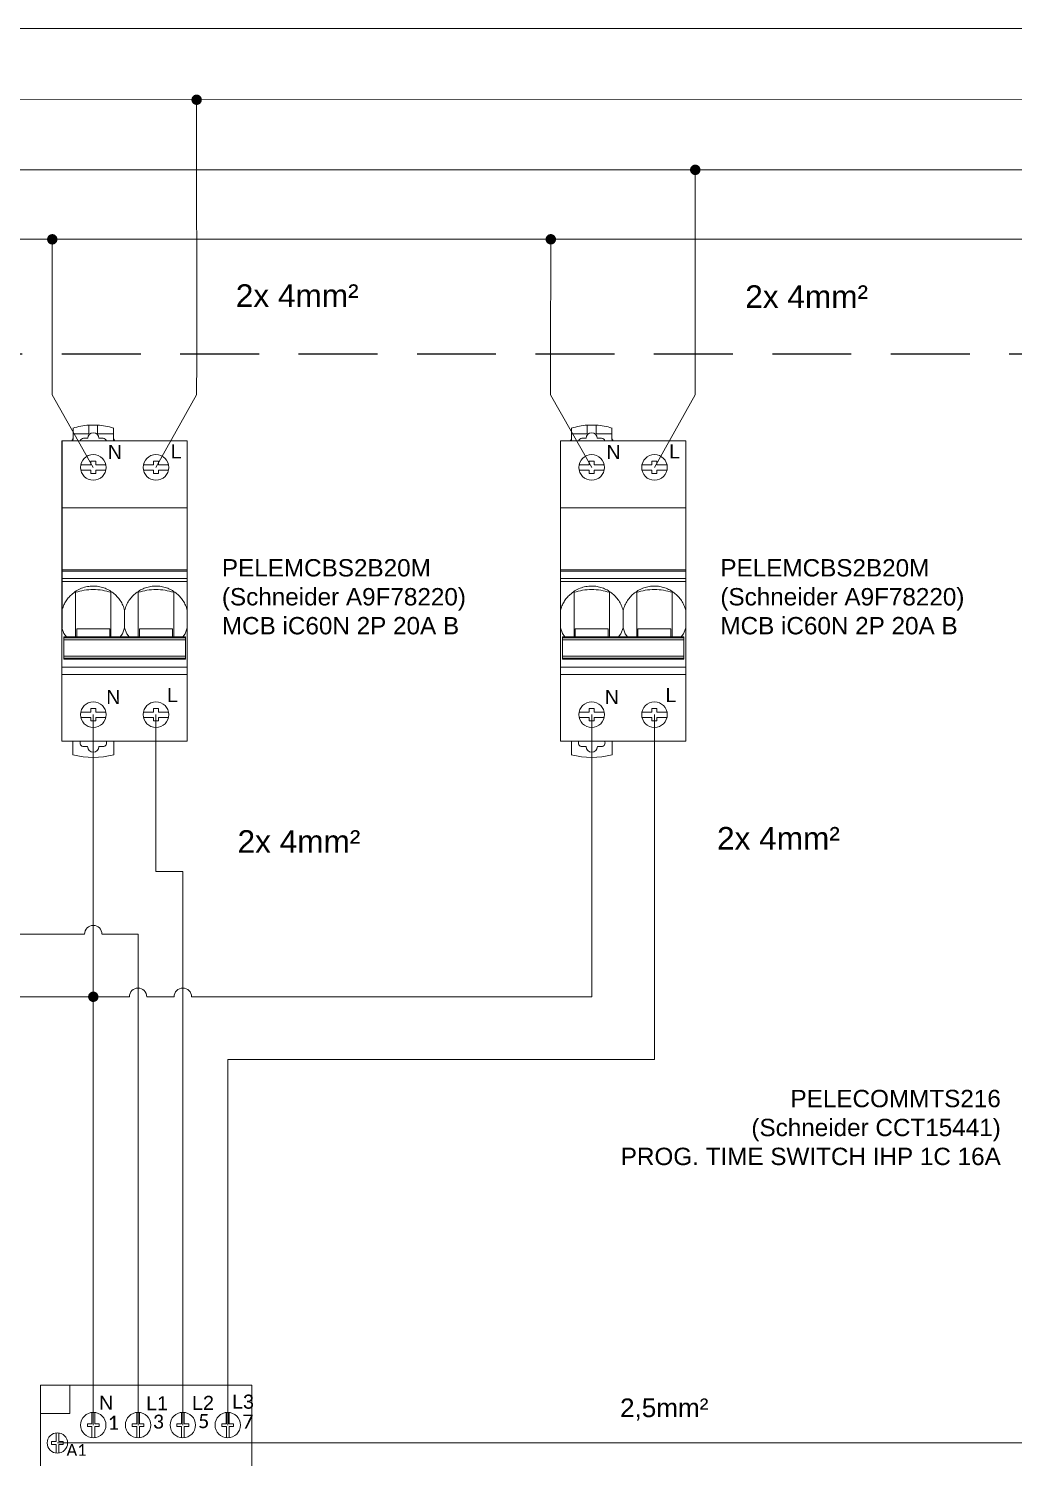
# Model space of a CAD drawing. Header units: millimetres. Extents: x 2593 to 3010, y 1326 to 1702.
# Drawn here: x 2680.8 to 2760, y 1584.6 to 1699.6 of the extents above; entities that cross this region are included whole.
import ezdxf

# ---------------------------------------------------------------- set-up
doc = ezdxf.new("R2010")
doc.units = ezdxf.units.MM
doc.linetypes.add('HIDDEN', pattern=[9.525, 6.35, -3.175])
for name, color, linetype, lineweight in [('01_Puissance', 250, 'Continuous', 20), ('02_Commande', 250, 'Continuous', 18), ('03_Symbole', 250, 'Continuous', 15), ('trait fin', 253, 'HIDDEN', 18)]:
    doc.layers.add(name, color=color, linetype=linetype, lineweight=lineweight)
doc.layers.add('04_Texte', color=7, linetype='Continuous')
doc.styles.get("Standard").update_dxf_attribs({"font": 'arial.ttf'})
doc.styles.add('WMF-Calibri1', font='calibri.ttf')

msp = doc.modelspace()

# ---------------------------------------------------------------- linework, layer by layer
at = {"color": 7, "linetype": 'Continuous'}
for p, q in [((2696.74, 1587.35), (2696.74, 1588.26)), ((2696.96, 1587.35), (2696.96, 1588.26))]:
    msp.add_line(p, q, dxfattribs=at)
at = {"layer": '01_Puissance'}
for p, q in [((2624.08, 1699.6), (2919.35, 1699.6)), ((2624.08, 1693.91), (2919.35, 1693.82)), ((2694.36, 1672.88), (2694.35, 1693.87)), ((2624.08, 1688.23), (2919.35, 1688.23)), ((2734.45, 1672.88), (2734.45, 1688.23)), ((2624.08, 1682.64), (2919.35, 1682.64)), ((2682.74, 1682.64), (2682.73, 1672.78)), ((2722.83, 1682.64), (2722.82, 1672.78)), ((2682.73, 1672.78), (2682.73, 1670.13)), ((2694.36, 1672.88), (2694.35, 1670.13)), ((2722.82, 1672.78), (2722.82, 1670.13)), ((2734.45, 1672.88), (2734.44, 1670.13)), ((2682.73, 1670.13), (2686.04, 1664.29)), ((2694.35, 1670.13), (2691.08, 1664.29)), ((2722.82, 1670.13), (2726.13, 1664.29)), ((2734.44, 1670.13), (2731.17, 1664.29)), ((2686.04, 1644.4), (2686.04, 1621.7)), ((2691.08, 1631.78), (2691.08, 1644.4)), ((2726.12, 1644.4), (2726.12, 1621.7)), ((2731.17, 1616.65), (2731.17, 1644.4)), ((2691.08, 1631.78), (2691.08, 1632.97)), ((2693.24, 1631.78), (2691.08, 1631.78)), ((2693.24, 1587.24), (2693.24, 1631.78)), ((2650.99, 1626.74), (2685.34, 1626.74)), ((2686.74, 1626.74), (2689.64, 1626.74)), ((2689.64, 1626.74), (2689.64, 1587.24)), ((2645.95, 1621.7), (2684.23, 1621.7)), ((2686.04, 1621.7), (2684.23, 1621.7)), ((2686.04, 1621.7), (2686.04, 1587.24)), ((2688.94, 1621.7), (2686.04, 1621.7)), ((2692.55, 1621.7), (2690.34, 1621.7)), ((2726.12, 1621.7), (2693.94, 1621.7)), ((2696.85, 1587.24), (2696.85, 1616.65)), ((2696.85, 1616.65), (2731.17, 1616.65))]:
    msp.add_line(p, q, dxfattribs=at)
at = {"layer": '01_Puissance', "const_width": 0.419}
for points in [[(2694.14, 1693.87, 1), (2694.56, 1693.87, 1)], [(2734.24, 1688.23, 1), (2734.66, 1688.23, 1)], [(2682.53, 1682.64, 1), (2682.95, 1682.64, 1)], [(2722.62, 1682.64, 1), (2723.04, 1682.64, 1)], [(2685.83, 1621.7, 1), (2686.25, 1621.7, 1)]]:
    msp.add_lwpolyline(points, format="xyb", close=True, dxfattribs=at)
at = {"layer": '01_Puissance'}
for centre, start, end in [((2686.04, 1626.74), 0.0052, 179.9948), ((2689.64, 1621.7), 0, 180), ((2693.24, 1621.7), 0, 180)]:
    msp.add_arc(centre, 0.698, start, end, dxfattribs=at)
at = {"layer": '02_Commande'}
msp.add_line((2683.15, 1585.8), (2765.73, 1585.8), dxfattribs=at)
at = {"layer": '03_Symbole', "color": 7, "linetype": 'Continuous'}
for p, q in [((2684.41, 1666.99), (2684.41, 1667.46)), ((2684.41, 1666.58), (2684.41, 1666.99)), ((2685.68, 1666.99), (2684.41, 1666.99)), ((2685.68, 1667.69), (2685.68, 1666.99)), ((2686.39, 1666.99), (2686.39, 1667.69)), ((2687.66, 1666.99), (2686.39, 1666.99)), ((2687.66, 1667.46), (2687.66, 1666.99)), ((2687.66, 1666.99), (2687.66, 1666.58)), ((2724.5, 1666.99), (2724.5, 1667.46)), ((2724.5, 1666.58), (2724.5, 1666.99)), ((2725.77, 1666.99), (2724.5, 1666.99)), ((2725.77, 1667.69), (2725.77, 1666.99)), ((2726.48, 1666.99), (2726.48, 1667.69)), ((2727.75, 1666.99), (2726.48, 1666.99)), ((2727.75, 1667.46), (2727.75, 1666.99)), ((2727.75, 1666.99), (2727.75, 1666.58)), ((2683.52, 1642.26), (2683.52, 1666.42)), ((2693.6, 1666.42), (2683.52, 1666.42)), ((2685.6, 1666.64), (2685.26, 1666.64)), ((2686.82, 1666.64), (2686.48, 1666.64)), ((2693.6, 1642.26), (2693.6, 1666.42)), ((2723.6, 1642.26), (2723.6, 1666.42)), ((2733.69, 1666.42), (2723.6, 1666.42)), ((2725.68, 1666.64), (2725.34, 1666.64)), ((2726.91, 1666.64), (2726.57, 1666.64)), ((2733.69, 1642.26), (2733.69, 1666.42)), ((2685.84, 1664.5), (2685.84, 1664.79)), ((2685.84, 1664.79), (2686.24, 1664.79)), ((2686.24, 1664.79), (2686.24, 1664.5)), ((2690.88, 1664.5), (2690.88, 1664.79)), ((2690.88, 1664.79), (2691.28, 1664.79)), ((2691.28, 1664.79), (2691.28, 1664.5)), ((2725.93, 1664.5), (2725.93, 1664.79)), ((2725.93, 1664.79), (2726.32, 1664.79)), ((2726.32, 1664.79), (2726.32, 1664.5)), ((2730.97, 1664.5), (2730.97, 1664.79)), ((2730.97, 1664.79), (2731.37, 1664.79)), ((2731.37, 1664.79), (2731.37, 1664.5)), ((2685.84, 1664.5), (2685.04, 1664.5)), ((2685.84, 1664.07), (2685.04, 1664.07)), ((2685.84, 1663.79), (2685.84, 1664.07)), ((2686.24, 1663.79), (2685.84, 1663.79)), ((2686.24, 1664.5), (2687.04, 1664.5)), ((2686.24, 1664.07), (2686.24, 1663.79)), ((2686.24, 1664.07), (2687.04, 1664.07)), ((2690.88, 1664.5), (2690.08, 1664.5)), ((2690.88, 1664.07), (2690.08, 1664.07)), ((2690.88, 1663.79), (2690.88, 1664.07)), ((2691.28, 1663.79), (2690.88, 1663.79)), ((2691.28, 1664.5), (2692.08, 1664.5)), ((2691.28, 1664.07), (2691.28, 1663.79)), ((2691.28, 1664.07), (2692.08, 1664.07)), ((2725.93, 1664.5), (2725.12, 1664.5)), ((2725.93, 1664.07), (2725.12, 1664.07)), ((2725.93, 1663.79), (2725.93, 1664.07)), ((2726.32, 1663.79), (2725.93, 1663.79)), ((2726.32, 1664.5), (2727.13, 1664.5)), ((2726.32, 1664.07), (2726.32, 1663.79)), ((2726.32, 1664.07), (2727.13, 1664.07)), ((2730.97, 1664.5), (2730.16, 1664.5)), ((2730.97, 1664.07), (2730.16, 1664.07)), ((2730.97, 1663.79), (2730.97, 1664.07)), ((2731.37, 1663.79), (2730.97, 1663.79)), ((2731.37, 1664.5), (2732.17, 1664.5)), ((2731.37, 1664.07), (2731.37, 1663.79)), ((2731.37, 1664.07), (2732.17, 1664.07)), ((2693.6, 1661.04), (2683.52, 1661.04)), ((2733.69, 1661.04), (2723.6, 1661.04)), ((2693.6, 1656.05), (2683.52, 1656.05)), ((2683.52, 1655.93), (2693.6, 1655.93)), ((2733.69, 1656.05), (2723.6, 1656.05)), ((2723.6, 1655.93), (2733.69, 1655.93)), ((2683.52, 1655.34), (2693.6, 1655.34)), ((2693.6, 1655.11), (2683.52, 1655.11)), ((2723.6, 1655.34), (2733.69, 1655.34)), ((2733.69, 1655.11), (2723.6, 1655.11)), ((2684.61, 1650.66), (2684.61, 1654.24)), ((2687.46, 1650.66), (2687.46, 1654.24)), ((2689.66, 1650.66), (2689.66, 1654.24)), ((2692.51, 1650.66), (2692.51, 1654.24)), ((2724.7, 1650.66), (2724.7, 1654.24)), ((2727.55, 1650.66), (2727.55, 1654.24)), ((2729.74, 1650.66), (2729.74, 1654.24)), ((2732.59, 1650.66), (2732.59, 1654.24)), ((2688.56, 1651.37), (2688.56, 1652.79)), ((2728.65, 1651.37), (2728.65, 1652.79)), ((2684.71, 1650.66), (2684.71, 1651.29)), ((2684.71, 1651.29), (2687.36, 1651.29)), ((2687.36, 1651.29), (2687.36, 1650.66)), ((2689.76, 1651.29), (2692.41, 1651.29)), ((2689.76, 1650.66), (2689.76, 1651.29)), ((2692.41, 1651.29), (2692.41, 1650.66)), ((2724.8, 1650.66), (2724.8, 1651.29)), ((2724.8, 1651.29), (2727.45, 1651.29)), ((2727.45, 1651.29), (2727.45, 1650.66)), ((2729.84, 1651.29), (2732.49, 1651.29)), ((2729.84, 1650.66), (2729.84, 1651.29)), ((2732.49, 1651.29), (2732.49, 1650.66)), ((2683.67, 1648.87), (2683.67, 1650.66)), ((2683.67, 1650.66), (2693.45, 1650.66)), ((2693.45, 1650.58), (2683.67, 1650.58)), ((2693.45, 1650.42), (2683.67, 1650.42)), ((2693.45, 1650.66), (2693.45, 1648.87)), ((2723.76, 1648.87), (2723.76, 1650.66)), ((2723.76, 1650.66), (2733.53, 1650.66)), ((2733.53, 1650.58), (2723.76, 1650.58)), ((2733.53, 1650.42), (2723.76, 1650.42)), ((2733.53, 1650.66), (2733.53, 1648.87)), ((2693.45, 1649.11), (2683.67, 1649.11)), ((2683.67, 1648.93), (2693.45, 1648.93)), ((2683.67, 1648.87), (2693.45, 1648.87)), ((2733.53, 1649.11), (2723.76, 1649.11)), ((2723.76, 1648.93), (2733.53, 1648.93)), ((2723.76, 1648.87), (2733.53, 1648.87)), ((2683.52, 1648.21), (2693.6, 1648.21)), ((2693.6, 1647.64), (2683.52, 1647.64)), ((2723.6, 1648.21), (2733.69, 1648.21)), ((2733.69, 1647.64), (2723.6, 1647.64)), ((2685.84, 1644.61), (2685.04, 1644.61)), ((2685.84, 1644.18), (2685.04, 1644.18)), ((2685.84, 1644.89), (2686.24, 1644.89)), ((2685.84, 1644.61), (2685.84, 1644.89)), ((2685.84, 1643.9), (2685.84, 1644.18)), ((2686.24, 1644.89), (2686.24, 1644.61)), ((2686.24, 1644.61), (2687.04, 1644.61)), ((2686.24, 1644.18), (2687.04, 1644.18)), ((2686.24, 1644.18), (2686.24, 1643.9)), ((2690.88, 1644.61), (2690.08, 1644.61)), ((2690.88, 1644.18), (2690.08, 1644.18)), ((2690.88, 1644.89), (2691.28, 1644.89)), ((2690.88, 1644.61), (2690.88, 1644.89)), ((2690.88, 1643.9), (2690.88, 1644.18)), ((2691.28, 1644.89), (2691.28, 1644.61)), ((2691.28, 1644.61), (2692.08, 1644.61)), ((2691.28, 1644.18), (2692.08, 1644.18)), ((2691.28, 1644.18), (2691.28, 1643.9)), ((2725.93, 1644.61), (2725.12, 1644.61)), ((2725.93, 1644.18), (2725.12, 1644.18)), ((2725.93, 1644.89), (2726.32, 1644.89)), ((2725.93, 1644.61), (2725.93, 1644.89)), ((2725.93, 1643.9), (2725.93, 1644.18)), ((2726.32, 1644.89), (2726.32, 1644.61)), ((2726.32, 1644.61), (2727.13, 1644.61)), ((2726.32, 1644.18), (2727.13, 1644.18)), ((2726.32, 1644.18), (2726.32, 1643.9)), ((2730.97, 1644.61), (2730.16, 1644.61)), ((2730.97, 1644.18), (2730.16, 1644.18)), ((2730.97, 1644.89), (2731.37, 1644.89)), ((2730.97, 1644.61), (2730.97, 1644.89)), ((2730.97, 1643.9), (2730.97, 1644.18)), ((2731.37, 1644.89), (2731.37, 1644.61)), ((2731.37, 1644.61), (2732.17, 1644.61)), ((2731.37, 1644.18), (2732.17, 1644.18)), ((2731.37, 1644.18), (2731.37, 1643.9)), ((2686.24, 1643.9), (2685.84, 1643.9)), ((2691.28, 1643.9), (2690.88, 1643.9)), ((2726.32, 1643.9), (2725.93, 1643.9)), ((2731.37, 1643.9), (2730.97, 1643.9)), ((2683.52, 1642.26), (2693.6, 1642.26)), ((2684.4, 1642.26), (2684.4, 1641.17)), ((2685.58, 1641.83), (2685.26, 1641.83)), ((2686.82, 1641.83), (2686.49, 1641.83)), ((2687.68, 1641.17), (2687.68, 1642.26)), ((2723.6, 1642.26), (2733.69, 1642.26)), ((2724.49, 1642.26), (2724.49, 1641.17)), ((2725.67, 1641.83), (2725.34, 1641.83)), ((2726.91, 1641.83), (2726.58, 1641.83)), ((2727.76, 1641.17), (2727.76, 1642.26)), ((2681.8, 1563.77), (2681.8, 1590.45)), ((2681.8, 1590.45), (2698.79, 1590.45)), ((2684.15, 1590.45), (2684.15, 1588.16)), ((2698.79, 1563.77), (2698.79, 1590.45)), ((2681.8, 1588.16), (2684.15, 1588.16)), ((2685.93, 1587.35), (2685.93, 1588.26)), ((2686.15, 1587.35), (2686.15, 1588.26)), ((2689.53, 1587.35), (2689.53, 1588.26)), ((2689.75, 1587.35), (2689.75, 1588.26)), ((2693.13, 1587.35), (2693.13, 1588.26)), ((2693.35, 1587.35), (2693.35, 1588.26)), ((2683.04, 1585.91), (2683.04, 1586.61)), ((2683.26, 1585.91), (2683.26, 1586.61)), ((2685.57, 1587.13), (2685.57, 1587.35)), ((2685.57, 1587.35), (2685.93, 1587.35)), ((2685.93, 1587.13), (2685.57, 1587.13)), ((2685.93, 1587.13), (2685.93, 1586.23)), ((2686.15, 1587.35), (2686.51, 1587.35)), ((2686.15, 1587.13), (2686.15, 1586.23)), ((2686.51, 1587.13), (2686.15, 1587.13)), ((2686.51, 1587.35), (2686.51, 1587.13)), ((2689.17, 1587.13), (2689.17, 1587.35)), ((2689.17, 1587.35), (2689.53, 1587.35)), ((2689.53, 1587.13), (2689.17, 1587.13)), ((2689.53, 1587.13), (2689.53, 1586.23)), ((2689.75, 1587.35), (2690.11, 1587.35)), ((2689.75, 1587.13), (2689.75, 1586.23)), ((2690.11, 1587.13), (2689.75, 1587.13)), ((2690.11, 1587.35), (2690.11, 1587.13)), ((2692.77, 1587.13), (2692.77, 1587.35)), ((2692.77, 1587.35), (2693.13, 1587.35)), ((2693.13, 1587.13), (2692.77, 1587.13)), ((2693.13, 1587.13), (2693.13, 1586.23)), ((2693.35, 1587.35), (2693.72, 1587.35)), ((2693.35, 1587.13), (2693.35, 1586.23)), ((2693.72, 1587.13), (2693.35, 1587.13)), ((2693.72, 1587.35), (2693.72, 1587.13)), ((2696.37, 1587.13), (2696.37, 1587.35)), ((2696.37, 1587.35), (2696.74, 1587.35)), ((2696.74, 1587.13), (2696.37, 1587.13)), ((2696.74, 1587.13), (2696.74, 1586.23)), ((2696.96, 1587.35), (2697.32, 1587.35)), ((2696.96, 1587.13), (2696.96, 1586.23)), ((2697.32, 1587.13), (2696.96, 1587.13)), ((2697.32, 1587.35), (2697.32, 1587.13)), ((2682.68, 1585.69), (2682.68, 1585.91)), ((2682.68, 1585.91), (2683.04, 1585.91)), ((2683.04, 1585.69), (2682.68, 1585.69)), ((2683.04, 1585.69), (2683.04, 1584.99)), ((2683.26, 1585.91), (2683.62, 1585.91)), ((2683.26, 1585.69), (2683.26, 1584.99)), ((2683.62, 1585.69), (2683.26, 1585.69)), ((2683.62, 1585.91), (2683.62, 1585.69))]:
    msp.add_line(p, q, dxfattribs=at)
for points in [[(2683.88, 1650.66), (2683.68, 1650.92), (2683.52, 1651.37)], [(2688.56, 1651.37), (2688.38, 1650.89), (2688.2, 1650.66)], [(2688.92, 1650.66), (2688.73, 1650.91), (2688.56, 1651.37)], [(2693.6, 1651.37), (2693.42, 1650.89), (2693.25, 1650.66)], [(2723.96, 1650.66), (2723.77, 1650.92), (2723.6, 1651.37)], [(2728.65, 1651.37), (2728.46, 1650.89), (2728.29, 1650.66)], [(2729, 1650.66), (2728.82, 1650.91), (2728.65, 1651.37)], [(2733.69, 1651.37), (2733.51, 1650.89), (2733.33, 1650.66)]]:
    msp.add_lwpolyline(points, dxfattribs=at)
for centre, radius in [((2686.04, 1664.29), 1.03), ((2691.08, 1664.29), 1.03), ((2726.12, 1664.29), 1.03), ((2731.17, 1664.29), 1.03), ((2686.04, 1644.4), 1.03), ((2691.08, 1644.4), 1.03), ((2726.12, 1644.4), 1.03), ((2731.17, 1644.4), 1.03), ((2686.04, 1587.24), 1.02), ((2689.64, 1587.24), 1.02), ((2693.24, 1587.24), 1.02), ((2696.85, 1587.24), 1.02), ((2683.15, 1585.8), 0.818)]:
    msp.add_circle(centre, radius, dxfattribs=at)
for centre, radius, start, end in [((2686.04, 1662.19), 5.51, 93.7668, 107.1978), ((2686.04, 1662.19), 5.51, 86.3591, 93.7668), ((2686.04, 1662.19), 5.51, 72.9337, 86.3591), ((2726.13, 1662.19), 5.51, 93.7668, 107.1978), ((2726.13, 1662.19), 5.51, 86.3591, 93.7668), ((2726.13, 1662.19), 5.51, 72.9337, 86.3591), ((2684.13, 1666.65), 0.284, 308.5163, 347.0319), ((2684.13, 1666.65), 0.284, 347.0631, 359.9849), ((2685.26, 1666.35), 0.285, 90.0557, 166.524), ((2686.82, 1666.35), 0.285, 13.4739, 89.9443), ((2687.95, 1666.65), 0.284, 180.0152, 192.8736), ((2687.95, 1666.65), 0.284, 192.9049, 231.4838), ((2724.22, 1666.65), 0.284, 308.5163, 347.0319), ((2724.22, 1666.65), 0.284, 347.0631, 359.9849), ((2725.34, 1666.35), 0.285, 90.0557, 166.524), ((2726.91, 1666.35), 0.285, 13.4739, 89.9443), ((2728.03, 1666.65), 0.284, 180.0152, 192.8736), ((2728.03, 1666.65), 0.284, 192.9049, 231.4838), ((2685.26, 1642.12), 0.285, 149.9964, 270), ((2686.04, 1641.83), 0.456, 180, 0), ((2686.82, 1642.12), 0.285, 270, 30.0038), ((2725.34, 1642.12), 0.285, 149.9964, 270), ((2726.12, 1641.83), 0.456, 180, 0), ((2726.91, 1642.12), 0.285, 270, 30.0038), ((2686.04, 1647.22), 6.27, 254.849, 285.151), ((2726.12, 1647.22), 6.27, 254.849, 285.151)]:
    msp.add_arc(centre, radius, start, end, dxfattribs=at)
for centre in [(2686.04, 1666.64), (2726.12, 1666.64)]:
    msp.add_ellipse(centre, major_axis=(0, 0.443), ratio=0.997493, start_param=-1.570796, end_param=1.570796, dxfattribs=at)
for points, knots in [([(2684.41, 1666.58), (2684.41, 1666.55), (2684.41, 1666.49), (2684.38, 1666.44), (2684.36, 1666.42)], [0, 0, 0, 0, 0.500039, 1, 1, 1, 1]), ([(2687.71, 1666.42), (2687.7, 1666.44), (2687.67, 1666.49), (2687.66, 1666.55), (2687.66, 1666.58)], [0, 0, 0, 0, 0.499961, 1, 1, 1, 1]), ([(2724.5, 1666.58), (2724.5, 1666.55), (2724.49, 1666.49), (2724.47, 1666.44), (2724.45, 1666.42)], [0, 0, 0, 0, 0.500039, 1, 1, 1, 1]), ([(2727.8, 1666.42), (2727.78, 1666.44), (2727.76, 1666.49), (2727.75, 1666.55), (2727.75, 1666.58)], [0, 0, 0, 0, 0.499961, 1, 1, 1, 1]), ([(2686.04, 1654.74), (2685.88, 1654.74), (2685.56, 1654.71), (2685.09, 1654.58), (2684.66, 1654.36), (2684.4, 1654.16), (2684.28, 1654.05)], [0, 0, 0, 0, 0.249983, 0.499973, 0.749982, 1, 1, 1, 1]), ([(2686.04, 1654.46), (2685.79, 1654.46), (2685.31, 1654.42), (2684.84, 1654.31), (2684.61, 1654.24)], [0, 0, 0, 0, 0.509146, 1, 1, 1, 1]), ([(2686.04, 1654.74), (2686.18, 1654.74), (2686.4, 1654.73), (2686.68, 1654.67), (2686.95, 1654.58), (2687.28, 1654.44), (2687.64, 1654.2), (2687.95, 1653.91), (2688.22, 1653.58), (2688.43, 1653.2), (2688.52, 1652.93), (2688.56, 1652.79)], [0, 0, 0, 0, 0.125046, 0.187644, 0.250209, 0.375224, 0.500253, 0.625262, 0.750232, 0.875163, 1, 1, 1, 1]), ([(2687.46, 1654.24), (2687.24, 1654.31), (2686.77, 1654.42), (2686.28, 1654.46), (2686.04, 1654.46)], [0, 0, 0, 0, 0.490854, 1, 1, 1, 1]), ([(2688.56, 1652.79), (2688.6, 1652.93), (2688.69, 1653.2), (2688.9, 1653.58), (2689.17, 1653.91), (2689.48, 1654.2), (2689.84, 1654.44), (2690.24, 1654.61), (2690.65, 1654.72), (2690.94, 1654.74), (2691.08, 1654.74)], [0, 0, 0, 0, 0.124861, 0.249813, 0.374793, 0.499813, 0.624849, 0.749888, 0.874952, 1, 1, 1, 1]), ([(2691.08, 1654.46), (2690.84, 1654.46), (2690.35, 1654.42), (2689.88, 1654.31), (2689.66, 1654.24)], [0, 0, 0, 0, 0.509146, 1, 1, 1, 1]), ([(2691.08, 1654.74), (2691.22, 1654.74), (2691.44, 1654.73), (2691.72, 1654.67), (2691.99, 1654.58), (2692.32, 1654.44), (2692.68, 1654.2), (2693, 1653.91), (2693.26, 1653.58), (2693.47, 1653.2), (2693.57, 1652.93), (2693.6, 1652.79)], [0, 0, 0, 0, 0.125046, 0.187644, 0.250209, 0.375224, 0.500253, 0.625262, 0.750232, 0.875163, 1, 1, 1, 1]), ([(2692.51, 1654.24), (2692.28, 1654.31), (2691.81, 1654.42), (2691.33, 1654.46), (2691.08, 1654.46)], [0, 0, 0, 0, 0.490854, 1, 1, 1, 1]), ([(2726.12, 1654.74), (2725.96, 1654.74), (2725.64, 1654.71), (2725.18, 1654.58), (2724.74, 1654.36), (2724.49, 1654.16), (2724.37, 1654.05)], [0, 0, 0, 0, 0.249983, 0.499973, 0.749982, 1, 1, 1, 1]), ([(2726.12, 1654.46), (2725.88, 1654.46), (2725.4, 1654.42), (2724.92, 1654.31), (2724.7, 1654.24)], [0, 0, 0, 0, 0.509146, 1, 1, 1, 1]), ([(2726.12, 1654.74), (2726.27, 1654.74), (2726.48, 1654.73), (2726.76, 1654.67), (2727.03, 1654.58), (2727.36, 1654.44), (2727.72, 1654.2), (2728.04, 1653.91), (2728.3, 1653.58), (2728.51, 1653.2), (2728.61, 1652.93), (2728.65, 1652.79)], [0, 0, 0, 0, 0.125046, 0.187644, 0.250209, 0.375224, 0.500253, 0.625262, 0.750232, 0.875163, 1, 1, 1, 1]), ([(2727.55, 1654.24), (2727.32, 1654.31), (2726.85, 1654.42), (2726.37, 1654.46), (2726.12, 1654.46)], [0, 0, 0, 0, 0.490854, 1, 1, 1, 1]), ([(2728.65, 1652.79), (2728.68, 1652.93), (2728.78, 1653.2), (2728.99, 1653.58), (2729.25, 1653.91), (2729.57, 1654.2), (2729.93, 1654.44), (2730.32, 1654.61), (2730.74, 1654.72), (2731.02, 1654.74), (2731.17, 1654.74)], [0, 0, 0, 0, 0.124861, 0.249813, 0.374793, 0.499813, 0.624849, 0.749888, 0.874952, 1, 1, 1, 1]), ([(2731.17, 1654.46), (2730.92, 1654.46), (2730.44, 1654.42), (2729.97, 1654.31), (2729.74, 1654.24)], [0, 0, 0, 0, 0.509146, 1, 1, 1, 1]), ([(2731.17, 1654.74), (2731.31, 1654.74), (2731.52, 1654.73), (2731.8, 1654.67), (2732.08, 1654.58), (2732.41, 1654.44), (2732.76, 1654.2), (2733.08, 1653.91), (2733.35, 1653.58), (2733.55, 1653.2), (2733.65, 1652.93), (2733.69, 1652.79)], [0, 0, 0, 0, 0.125046, 0.187644, 0.250209, 0.375224, 0.500253, 0.625262, 0.750232, 0.875163, 1, 1, 1, 1]), ([(2732.59, 1654.24), (2732.37, 1654.31), (2731.9, 1654.42), (2731.41, 1654.46), (2731.17, 1654.46)], [0, 0, 0, 0, 0.490854, 1, 1, 1, 1]), ([(2683.52, 1652.79), (2683.55, 1652.91), (2683.63, 1653.15), (2683.8, 1653.48), (2684.02, 1653.79), (2684.19, 1653.97), (2684.28, 1654.05)], [0, 0, 0, 0, 0.249803, 0.499808, 0.749905, 1, 1, 1, 1]), ([(2723.6, 1652.79), (2723.64, 1652.91), (2723.72, 1653.15), (2723.89, 1653.48), (2724.1, 1653.79), (2724.28, 1653.97), (2724.37, 1654.05)], [0, 0, 0, 0, 0.249803, 0.499808, 0.749905, 1, 1, 1, 1])]:
    msp.add_open_spline(points, degree=3, knots=knots, dxfattribs=at)
at = {"layer": '04_Texte'}
msp.add_line((2683.52, 1666.42), (2683.52, 1651.39), dxfattribs=at)
at = {"layer": 'trait fin', "lineweight": -3}
msp.add_lwpolyline([(2607.3, 1673.44), (2953.14, 1673.44), (2953.14, 1559.66), (2607.3, 1559.66)], close=True, dxfattribs=at)

# ---------------------------------------------------------------- texts
at = {"layer": '04_Texte', "color": 139, "lineweight": 0, "style": 'WMF-Calibri1'}
for s, height, p in [('1', 1.13, (2687.2, 1586.87)), ('3', 1.13, (2690.83, 1586.95)), ('5', 1.13, (2694.47, 1586.99)), ('7', 1.13, (2698.03, 1586.96)), ('A1', 0.947, (2683.89, 1584.77))]:
    msp.add_text(s, height=height, dxfattribs=at).set_placement(p)
at = {"layer": '04_Texte', "lineweight": -3, "attachment_point": 1}
for s, width, gutter_width, insert, char_height in [('2x 4mm²', 14.5847, 9.09, (2697.5, 1679.02), 1.818), ('2x 4mm²', 14.5847, 9.09, (2738.47, 1678.94), 1.818), ('2x 4mm²', 14.5847, 9.09, (2697.64, 1635.1), 1.818), ('2x 4mm²', 14.5847, 9.09, (2736.2, 1635.36), 1.818), ('2,5mm²', 2.9092, 7.5, (2728.4, 1589.38), 1.501)]:
    msp.add_mtext_dynamic_manual_height_columns(s, width=width, gutter_width=gutter_width, heights=[0], dxfattribs=dict(at, insert=insert, char_height=char_height))
at = {"layer": '04_Texte', "attachment_point": 1}
for s, width, gutter_width, heights, insert, char_height in [('N', 1.1335, 5.67, [0], (2687.21, 1666.1), 1.13), ('L', 1.1335, 5.67, [0], (2692.26, 1666.14), 1.13), ('N', 1.1335, 5.67, [0], (2727.3, 1666.1), 1.13), ('L', 1.1335, 5.67, [0], (2732.35, 1666.14), 1.13), ('PELEMCBS2B20M\\P(Schneider A9F78220)\\PMCB iC60N 2P 20A B', 34.2632, 6.98, [8.56], (2696.38, 1656.91), 1.3965), ('PELEMCBS2B20M\\P(Schneider A9F78220)\\PMCB iC60N 2P 20A B', 34.2632, 6.98, [8.56], (2736.47, 1656.91), 1.3965), ('N', 1.1335, 5.67, [0], (2687.08, 1646.38), 1.13), ('L', 1.1335, 5.67, [0], (2691.97, 1646.54), 1.13), ('N', 1.1335, 5.67, [0], (2727.17, 1646.38), 1.13), ('L', 1.1335, 5.67, [0], (2732.06, 1646.54), 1.13), ('\\pxqr;PELECOMMTS216 \\P(Schneider CCT15441)\\PPROG. TIME SWITCH IHP 1C 16A', 31.9114, 6.98, [0], (2727.11, 1614.21), 1.3965), ('N', 1.1335, 5.67, [0], (2686.5, 1589.6), 1.13), ('L1', 1.1335, 5.67, [0], (2690.29, 1589.56), 1.133), ('L2', 1.1335, 5.67, [0], (2693.98, 1589.59), 1.133), ('L3', 1.1335, 5.67, [0], (2697.2, 1589.69), 1.133)]:
    msp.add_mtext_dynamic_manual_height_columns(s, width=width, gutter_width=gutter_width, heights=heights, dxfattribs=dict(at, insert=insert, char_height=char_height))

doc.saveas('drawing.dxf')
